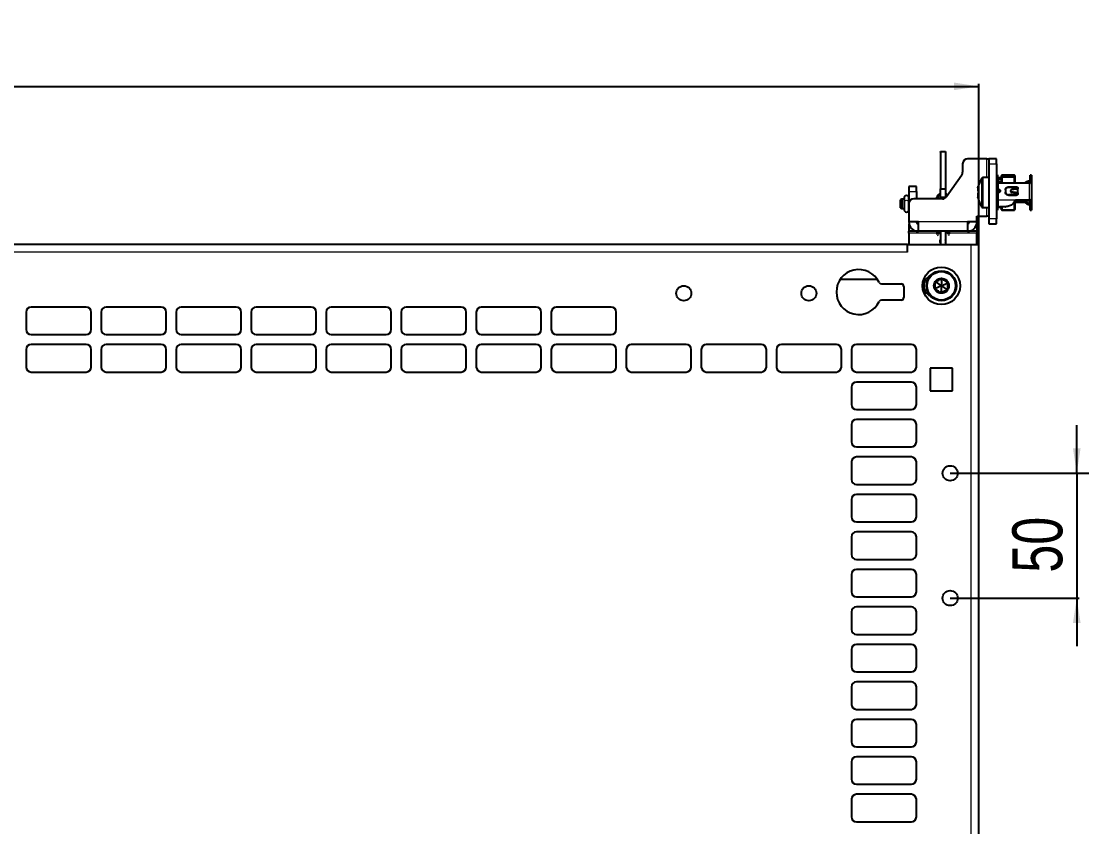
# Model space of a CAD drawing. Header units: millimetres. Extents: x -1035 to 1231, y 351 to 1984.
# Drawn here: x -427 to -2.9, y 1585.2 to 1907.6 of the extents above; entities that cross this region are included whole.
import ezdxf

# ---------------------------------------------------------------- set-up
doc = ezdxf.new("R2010")
doc.units = ezdxf.units.MM
doc.layers.add('FORMAT', color=7, linetype='Continuous')
doc.styles.add('SLDTEXTSTYLE0', font='TXT', dxfattribs={"width": 0.75})
doc.dimstyles.new('SLDDIMSTYLE0', dxfattribs={"dimtxt": 20, "dimasz": 10, "dimexe": 0, "dimexo": 0.0625, "dimgap": 5, "dimtad": 2, "dimdec": 1, "dimrnd": 1e-09, "dimzin": 12, "dimdsep": 46, "dimtxsty": 'SLDTEXTSTYLE0', "dimsah": 1, "dimcen": 0.09, "dimadec": 0, "dimazin": 3, "dimtfac": 1, "dimtofl": 0, "dimtmove": 0, "dimatfit": 3, "dimfxl": 0, "dimfrac": 2, "dimtolj": 1, "dimtzin": 12, "dimarcsym": 0})
doc.dimstyles.new('SLDDIMSTYLE1', dxfattribs={"dimtxt": 20, "dimasz": 10, "dimexe": 0, "dimexo": 0.0625, "dimgap": 5, "dimtad": 2, "dimdec": 1, "dimrnd": 1e-09, "dimzin": 12, "dimdsep": 46, "dimtxsty": 'SLDTEXTSTYLE0', "dimsah": 1, "dimcen": 0.09, "dimadec": 0, "dimazin": 3, "dimtfac": 1, "dimtmove": 0, "dimatfit": 0, "dimfxl": 0, "dimfrac": 2, "dimtolj": 1, "dimtzin": 12, "dimarcsym": 0})

# ---------------------------------------------------------------- blocks, each defined once
blk = doc.blocks.new('_D_1')
at = {"layer": 'FORMAT'}
for p, q in [((-930.03, 1818.25), (-930.03, 1882.54)), ((-930.03, 1881.54), (-44.03, 1881.54)), ((-44.03, 1818.25), (-44.03, 1882.54))]:
    blk.add_line(p, q, dxfattribs=at)
for points in [[(-930.03, 1881.54), (-920.03, 1880.01), (-920.03, 1883.08)], [(-44.03, 1881.54), (-54.03, 1883.08), (-54.03, 1880.01)]]:
    blk.add_solid(points, dxfattribs=at)
at = {"layer": 'FORMAT', "insert": (-509.19, 1907.33), "char_height": 20, "attachment_point": 1, "style": 'SLDTEXTSTYLE0'}
blk.add_mtext('886', dxfattribs=at)
blk = doc.blocks.new('_D_2')
at = {"layer": 'FORMAT'}
for p, q in [((-55.52, 1726.74), (28.12, 1726.74)), ((27.12, 1726.74), (27.12, 626.74)), ((-55.52, 626.74), (28.12, 626.74))]:
    blk.add_line(p, q, dxfattribs=at)
for points in [[(27.12, 1726.74), (25.59, 1716.74), (28.66, 1716.74)], [(27.12, 626.74), (28.66, 636.74), (25.59, 636.74)]]:
    blk.add_solid(points, dxfattribs=at)
at = {"layer": 'FORMAT', "insert": (1.34, 1147.19), "char_height": 20, "attachment_point": 1, "rotation": 90, "style": 'SLDTEXTSTYLE0'}
blk.add_mtext('1100', dxfattribs=at)
blk = doc.blocks.new('_D_3')
at = {"layer": 'FORMAT'}
for p, q in [((-4.88, 1726.74), (-4.88, 1745.97)), ((-55.52, 1726.74), (-3.88, 1726.74)), ((-4.88, 1726.74), (-4.88, 1676.74)), ((-55.52, 1676.74), (-3.88, 1676.74)), ((-4.88, 1676.74), (-4.88, 1657.51))]:
    blk.add_line(p, q, dxfattribs=at)
for points in [[(-4.88, 1726.74), (-3.34, 1736.74), (-6.41, 1736.74)], [(-4.88, 1676.74), (-6.41, 1666.74), (-3.34, 1666.74)]]:
    blk.add_solid(points, dxfattribs=at)
at = {"layer": 'FORMAT', "insert": (-30.66, 1686.97), "char_height": 20, "attachment_point": 1, "rotation": 90, "style": 'SLDTEXTSTYLE0'}
blk.add_mtext('50', dxfattribs=at)

msp = doc.modelspace()

# ---------------------------------------------------------------- linework, layer by layer
at = {"color": 7, "linetype": 'Continuous', "lineweight": 25}
for p, q in [((-59.43, 1855.54), (-57.43, 1855.54)), ((-59.43, 1855.17), (-59.43, 1855.54)), ((-59.43, 1855.17), (-59.43, 1840.54)), ((-57.43, 1855.54), (-57.43, 1855.17)), ((-57.43, 1855.17), (-57.43, 1840.54)), ((-50.53, 1850.54), (-50.53, 1847.17)), ((-40.83, 1852.54), (-48.53, 1852.54)), ((-40.83, 1852.54), (-40.03, 1852.54)), ((-40.03, 1852.54), (-40.03, 1850.54)), ((-37.03, 1852.54), (-40.03, 1852.54)), ((-40.03, 1850.54), (-40.03, 1828.54)), ((-37.03, 1850.54), (-37.03, 1852.54)), ((-37.03, 1850.54), (-37.03, 1828.54)), ((-50.89, 1846.03), (-56.93, 1837.4)), ((-36.53, 1846.14), (-37.03, 1846.14)), ((-36.53, 1846.14), (-36.53, 1840.91)), ((-34.83, 1846.04), (-35.03, 1845.93)), ((-35.03, 1845.31), (-35.03, 1845.93)), ((-34.83, 1845.38), (-35.03, 1845.31)), ((-35.03, 1842.9), (-35.03, 1845.31)), ((-29.74, 1846.04), (-34.83, 1846.04)), ((-34.83, 1846.04), (-34.83, 1845.38)), ((-34.83, 1845.38), (-34.83, 1842.9)), ((-34.83, 1845.38), (-29.74, 1845.38)), ((-29.63, 1845.84), (-29.74, 1846.04)), ((-29.74, 1845.38), (-29.74, 1846.04)), ((-29.74, 1842.9), (-29.74, 1845.38)), ((-29.63, 1845.26), (-29.74, 1845.38)), ((-29.63, 1845.84), (-29.63, 1845.26)), ((-29.63, 1845.26), (-29.63, 1842.9)), ((-23.03, 1846.04), (-23.53, 1846.04)), ((-23.53, 1846.04), (-23.53, 1846.04)), ((-23.53, 1846.04), (-23.03, 1846.04)), ((-23.53, 1843.11), (-23.53, 1846.04)), ((-23.03, 1846.04), (-23.03, 1846.04)), ((-23.03, 1846.04), (-23.03, 1843.11)), ((-69.03, 1841.54), (-72.03, 1841.54)), ((-72.03, 1841.54), (-72.03, 1839.54)), ((-69.03, 1839.54), (-69.03, 1841.54)), ((-40.03, 1845.04), (-42.35, 1845.04)), ((-37.03, 1840.91), (-36.53, 1840.91)), ((-36.53, 1840.37), (-36.53, 1840.91)), ((-36.48, 1842.96), (-36.29, 1842.9)), ((-36.33, 1844.17), (-36.33, 1844.49)), ((-36.33, 1843.87), (-36.33, 1844.17)), ((-36.33, 1843.87), (-36.33, 1843.48)), ((-36.33, 1842.9), (-25.73, 1842.9)), ((-35.03, 1843.19), (-36.23, 1843.19)), ((-36.23, 1842.9), (-36.23, 1843.19)), ((-35.03, 1844.99), (-35.58, 1844.99)), ((-35.03, 1844.77), (-35.58, 1844.77)), ((-35.58, 1844.46), (-35.03, 1844.46)), ((-32.23, 1841.3), (-28.93, 1841.3)), ((-28.93, 1841.07), (-32.23, 1841.07)), ((-29.74, 1840.41), (-29.74, 1841.07)), ((-29.63, 1843), (-29.55, 1842.9)), ((-29.63, 1841.07), (-29.63, 1840.42)), ((-28.43, 1840.84), (-28.43, 1840.48)), ((-25.73, 1842.9), (-23.73, 1842.9)), ((-24.23, 1843.78), (-23.73, 1843.78)), ((-23.53, 1843.11), (-23.03, 1843.11)), ((-23.53, 1842.88), (-23.53, 1843.11)), ((-23.03, 1843.11), (-23.03, 1842.35)), ((-23.03, 1842.35), (-23.03, 1836.53)), ((-73.93, 1836.92), (-73.93, 1835.54)), ((-72.03, 1839.54), (-72.03, 1834.54)), ((-72.03, 1835.54), (-72.03, 1836.92)), ((-69.03, 1839.54), (-69.03, 1836.54)), ((-60.99, 1836.64), (-60.99, 1836.54)), ((-60.39, 1836.54), (-60.39, 1836.65)), ((-59.43, 1840.54), (-57.43, 1840.54)), ((-59.43, 1837.04), (-59.43, 1840.54)), ((-57.43, 1837.04), (-59.43, 1837.04)), ((-59.43, 1837.04), (-59.43, 1836.54)), ((-57.43, 1840.54), (-57.43, 1837.04)), ((-57.43, 1837.04), (-57.43, 1836.9)), ((-44.42, 1837.19), (-44.45, 1837.19)), ((-37.03, 1839.07), (-36.53, 1839.07)), ((-36.53, 1839.07), (-36.53, 1834.74)), ((-36.08, 1840.32), (-36.33, 1840.32)), ((-36.08, 1840.19), (-36.33, 1840.19)), ((-36.08, 1839.06), (-36.33, 1839.06)), ((-36.23, 1839.06), (-36.23, 1840.19)), ((-35.53, 1839.78), (-35.53, 1839.61)), ((-33.43, 1840.17), (-33.43, 1839.22)), ((-28.93, 1838.12), (-32.23, 1838.12)), ((-32.23, 1838.01), (-28.93, 1838.01)), ((-31.35, 1839.63), (-31.35, 1839.67)), ((-31.03, 1839.18), (-30.78, 1839.12)), ((-30.7, 1839.11), (-30.78, 1839.13)), ((-29.74, 1838.12), (-29.74, 1839.04)), ((-29.63, 1839.03), (-29.63, 1838.12)), ((-28.43, 1838.89), (-28.43, 1840.48)), ((-28.43, 1838.89), (-28.43, 1838.51)), ((-74.88, 1836.44), (-75.38, 1836.16)), ((-75.38, 1832.93), (-75.38, 1836.16)), ((-75.38, 1832.93), (-74.88, 1832.64)), ((-73.93, 1836.44), (-74.88, 1836.44)), ((-74.88, 1836.44), (-74.88, 1832.64)), ((-74.88, 1832.64), (-73.93, 1832.64)), ((-73.93, 1835.54), (-73.93, 1832.22)), ((-72.03, 1836.44), (-72.03, 1836.44)), ((-72.03, 1832.22), (-72.03, 1835.54)), ((-72.03, 1834.54), (-72.03, 1827.34)), ((-72.03, 1832.64), (-72.03, 1832.64)), ((-58.57, 1836.54), (-70.03, 1836.54)), ((-42.35, 1833.04), (-40.03, 1833.04)), ((-36.53, 1834.74), (-37.03, 1834.74)), ((-36.53, 1833.43), (-37.03, 1833.43)), ((-36.53, 1835.55), (-36.33, 1835.58)), ((-36.53, 1834.74), (-36.53, 1833.43)), ((-36.53, 1833.43), (-36.53, 1831.94)), ((-36.5, 1836.04), (-36.33, 1836.04)), ((-36.33, 1833.92), (-36.33, 1836.11)), ((-36.33, 1833.6), (-36.33, 1833.92)), ((-33.42, 1833.32), (-35.58, 1833.32)), ((-35.03, 1833.1), (-35.58, 1833.1)), ((-35.03, 1832.26), (-35.03, 1833.32)), ((-34.83, 1833.32), (-34.83, 1832.16)), ((-30.48, 1834.51), (-29.33, 1836.11)), ((-29.95, 1835.25), (-29.74, 1835.25)), ((-29.74, 1835.25), (-29.74, 1835.53)), ((-29.74, 1835.25), (-29.63, 1835.39)), ((-29.74, 1832.16), (-29.74, 1835.25)), ((-29.63, 1835.69), (-29.63, 1835.39)), ((-25.73, 1835.58), (-29.63, 1835.58)), ((-29.63, 1835.39), (-29.63, 1832.33)), ((-29.63, 1835.09), (-29.55, 1835.19)), ((-29.63, 1835.19), (-25.73, 1835.19)), ((-29.37, 1836.04), (-24.53, 1836.04)), ((-29.33, 1836.11), (-23.73, 1836.11)), ((-25.73, 1835.58), (-25.73, 1835.19)), ((-24.53, 1836.04), (-24.46, 1836.11)), ((-24.53, 1836.04), (-24.53, 1836.11)), ((-24.23, 1834.79), (-24.23, 1834.31)), ((-23.73, 1834.79), (-24.23, 1834.79)), ((-24.23, 1834.31), (-23.73, 1834.31)), ((-23.73, 1834.79), (-23.73, 1835.04)), ((-23.73, 1834.31), (-23.73, 1834.79)), ((-23.53, 1833.5), (-23.53, 1836.12)), ((-23.53, 1833.5), (-23.03, 1833.5)), ((-23.53, 1832.05), (-23.53, 1833.5)), ((-23.05, 1836.43), (-23.03, 1836.43)), ((-23.03, 1836.53), (-23.03, 1836.43)), ((-23.03, 1836.43), (-23.03, 1833.5)), ((-23.03, 1833.5), (-23.03, 1832.05)), ((-44.83, 1829.54), (-40.83, 1829.54)), ((-44.83, 1827.34), (-44.83, 1829.54)), ((-40.03, 1829.54), (-40.83, 1829.54)), ((-40.03, 1828.54), (-40.03, 1826.54)), ((-37.03, 1831.94), (-36.53, 1831.94)), ((-37.03, 1826.54), (-37.03, 1828.54)), ((-35.03, 1832.26), (-34.83, 1832.16)), ((-35.03, 1832.16), (-35.03, 1832.26)), ((-35.03, 1832.16), (-34.83, 1832.04)), ((-34.83, 1832.16), (-29.74, 1832.16)), ((-34.83, 1832.16), (-34.83, 1832.04)), ((-34.83, 1832.04), (-29.74, 1832.04)), ((-29.74, 1832.16), (-29.63, 1832.33)), ((-29.74, 1832.04), (-29.63, 1832.24)), ((-29.74, 1832.04), (-29.74, 1832.16)), ((-29.63, 1832.33), (-29.63, 1832.24)), ((-23.53, 1832.04), (-23.53, 1832.05)), ((-23.53, 1832.05), (-23.03, 1832.05)), ((-23.53, 1832.04), (-23.03, 1832.04)), ((-23.03, 1832.05), (-23.03, 1832.04)), ((-68.23, 1827.34), (-72.03, 1827.34)), ((-72.03, 1826.54), (-72.03, 1823.54)), ((-72.03, 1826.54), (-71.94, 1826.54)), ((-68.23, 1823.54), (-68.23, 1827.34)), ((-44.83, 1827.34), (-48.63, 1827.34)), ((-48.63, 1827.34), (-48.63, 1823.54)), ((-44.91, 1826.54), (-44.83, 1826.54)), ((-44.83, 1826.54), (-44.83, 1823.54)), ((-40.03, 1826.54), (-37.03, 1826.54)), ((-68.23, 1823.54), (-72.03, 1823.54)), ((-72.03, 1822.74), (-72.03, 1823.54)), ((-72.03, 1822.74), (-72.03, 1818.24)), ((-59.93, 1823.54), (-68.23, 1823.54)), ((-60.82, 1823.54), (-60.8, 1822.28)), ((-60.2, 1822.29), (-60.22, 1823.54)), ((-56.93, 1823.54), (-59.93, 1823.54)), ((-59.93, 1823.54), (-59.93, 1822.74)), ((-59.43, 1822.74), (-59.93, 1822.74)), ((-59.43, 1823.54), (-59.43, 1818.24)), ((-57.43, 1823.54), (-57.43, 1818.24)), ((-56.93, 1822.74), (-57.43, 1822.74)), ((-48.63, 1823.54), (-56.93, 1823.54)), ((-56.93, 1822.74), (-56.93, 1823.54)), ((-56.42, 1823.54), (-56.4, 1822.58)), ((-55.8, 1822.59), (-55.82, 1823.54)), ((-44.83, 1823.54), (-48.63, 1823.54)), ((-44.83, 1823.54), (-44.83, 1822.74)), ((-44.83, 1818.24), (-44.83, 1822.74)), ((-72.53, 1818.25), (-901.53, 1818.25)), ((-72.53, 1818.25), (-72.53, 1818.24)), ((-72.53, 1818.24), (-47.13, 1818.24)), ((-72.53, 1815.15), (-72.53, 1818.24)), ((-47.13, 1818.24), (-44.03, 1818.24)), ((-44.03, 535.24), (-44.03, 1818.24)), ((-84.54, 1804.25), (-99.51, 1804.25)), ((-59.03, 1801.74), (-61.39, 1803.4)), ((-59.03, 1801.74), (-58.77, 1804.62)), ((-59.03, 1801.74), (-56.41, 1802.96)), ((-82.97, 1802.5), (-75.03, 1802.5)), ((-74.03, 1801.5), (-74.03, 1797)), ((-59.03, 1801.74), (-61.64, 1800.52)), ((-59.03, 1801.74), (-59.28, 1798.87)), ((-59.03, 1801.74), (-56.66, 1800.09)), ((-75.03, 1796), (-82.97, 1796)), ((-425.03, 1791.24), (-425.03, 1784.24)), ((-401.03, 1793.24), (-423.03, 1793.24)), ((-399.03, 1784.24), (-399.03, 1791.24)), ((-395.03, 1791.24), (-395.03, 1784.24)), ((-371.03, 1793.24), (-393.03, 1793.24)), ((-369.03, 1784.24), (-369.03, 1791.24)), ((-365.03, 1791.24), (-365.03, 1784.24)), ((-341.03, 1793.24), (-363.03, 1793.24)), ((-339.03, 1784.24), (-339.03, 1791.24)), ((-335.03, 1791.24), (-335.03, 1784.24)), ((-311.03, 1793.24), (-333.03, 1793.24)), ((-309.03, 1784.24), (-309.03, 1791.24)), ((-305.03, 1791.24), (-305.03, 1784.24)), ((-281.03, 1793.24), (-303.03, 1793.24)), ((-279.03, 1784.24), (-279.03, 1791.24)), ((-275.03, 1791.24), (-275.03, 1784.24)), ((-251.03, 1793.24), (-273.03, 1793.24)), ((-249.03, 1784.24), (-249.03, 1791.24)), ((-245.03, 1791.24), (-245.03, 1784.24)), ((-221.03, 1793.24), (-243.03, 1793.24)), ((-219.03, 1784.24), (-219.03, 1791.24)), ((-215.03, 1791.24), (-215.03, 1784.24)), ((-191.03, 1793.24), (-213.03, 1793.24)), ((-189.03, 1784.24), (-189.03, 1791.24)), ((-423.03, 1782.24), (-401.03, 1782.24)), ((-393.03, 1782.24), (-371.03, 1782.24)), ((-363.03, 1782.24), (-341.03, 1782.24)), ((-333.03, 1782.24), (-311.03, 1782.24)), ((-303.03, 1782.24), (-281.03, 1782.24)), ((-273.03, 1782.24), (-251.03, 1782.24)), ((-243.03, 1782.24), (-221.03, 1782.24)), ((-213.03, 1782.24), (-191.03, 1782.24)), ((-401.03, 1778.24), (-423.03, 1778.24)), ((-371.03, 1778.24), (-393.03, 1778.24)), ((-341.03, 1778.24), (-363.03, 1778.24)), ((-311.03, 1778.24), (-333.03, 1778.24)), ((-281.03, 1778.24), (-303.03, 1778.24)), ((-251.03, 1778.24), (-273.03, 1778.24)), ((-221.03, 1778.24), (-243.03, 1778.24)), ((-191.03, 1778.24), (-213.03, 1778.24)), ((-161.03, 1778.24), (-183.03, 1778.24)), ((-131.03, 1778.24), (-153.03, 1778.24)), ((-101.03, 1778.24), (-123.03, 1778.24)), ((-71.03, 1778.24), (-93.03, 1778.24)), ((-425.03, 1776.24), (-425.03, 1769.24)), ((-399.03, 1769.24), (-399.03, 1776.24)), ((-395.03, 1776.24), (-395.03, 1769.24)), ((-369.03, 1769.24), (-369.03, 1776.24)), ((-365.03, 1776.24), (-365.03, 1769.24)), ((-339.03, 1769.24), (-339.03, 1776.24)), ((-335.03, 1776.24), (-335.03, 1769.24)), ((-309.03, 1769.24), (-309.03, 1776.24)), ((-305.03, 1776.24), (-305.03, 1769.24)), ((-279.03, 1769.24), (-279.03, 1776.24)), ((-275.03, 1776.24), (-275.03, 1769.24)), ((-249.03, 1769.24), (-249.03, 1776.24)), ((-245.03, 1776.24), (-245.03, 1769.24)), ((-219.03, 1769.24), (-219.03, 1776.24)), ((-215.03, 1776.24), (-215.03, 1769.24)), ((-189.03, 1769.24), (-189.03, 1776.24)), ((-185.03, 1776.24), (-185.03, 1769.24)), ((-159.03, 1769.24), (-159.03, 1776.24)), ((-155.03, 1776.24), (-155.03, 1769.24)), ((-129.03, 1769.24), (-129.03, 1776.24)), ((-125.03, 1776.24), (-125.03, 1769.24)), ((-99.03, 1769.24), (-99.03, 1776.24)), ((-95.03, 1776.24), (-95.03, 1769.24)), ((-69.03, 1769.24), (-69.03, 1776.24)), ((-54.53, 1768.74), (-63.53, 1768.74)), ((-63.53, 1768.74), (-63.53, 1759.74)), ((-54.53, 1759.74), (-54.53, 1768.74)), ((-423.03, 1767.24), (-401.03, 1767.24)), ((-393.03, 1767.24), (-371.03, 1767.24)), ((-363.03, 1767.24), (-341.03, 1767.24)), ((-333.03, 1767.24), (-311.03, 1767.24)), ((-303.03, 1767.24), (-281.03, 1767.24)), ((-273.03, 1767.24), (-251.03, 1767.24)), ((-243.03, 1767.24), (-221.03, 1767.24)), ((-213.03, 1767.24), (-191.03, 1767.24)), ((-183.03, 1767.24), (-161.03, 1767.24)), ((-153.03, 1767.24), (-131.03, 1767.24)), ((-123.03, 1767.24), (-101.03, 1767.24)), ((-93.03, 1767.24), (-71.03, 1767.24)), ((-95.03, 1761.24), (-95.03, 1754.24)), ((-71.03, 1763.24), (-93.03, 1763.24)), ((-69.03, 1754.24), (-69.03, 1761.24)), ((-63.53, 1759.74), (-54.53, 1759.74)), ((-93.03, 1752.24), (-71.03, 1752.24)), ((-71.03, 1748.24), (-93.03, 1748.24)), ((-95.03, 1746.24), (-95.03, 1739.24)), ((-69.03, 1739.24), (-69.03, 1746.24)), ((-93.03, 1737.24), (-71.03, 1737.24)), ((-95.03, 1731.24), (-95.03, 1724.24)), ((-71.03, 1733.24), (-93.03, 1733.24)), ((-69.03, 1724.24), (-69.03, 1731.24)), ((-93.03, 1722.24), (-71.03, 1722.24)), ((-71.03, 1718.24), (-93.03, 1718.24)), ((-95.03, 1716.24), (-95.03, 1709.24)), ((-69.03, 1709.24), (-69.03, 1716.24)), ((-93.03, 1707.24), (-71.03, 1707.24)), ((-95.03, 1701.24), (-95.03, 1694.24)), ((-71.03, 1703.24), (-93.03, 1703.24)), ((-69.03, 1694.24), (-69.03, 1701.24)), ((-93.03, 1692.24), (-71.03, 1692.24)), ((-71.03, 1688.24), (-93.03, 1688.24)), ((-95.03, 1686.24), (-95.03, 1679.24)), ((-69.03, 1679.24), (-69.03, 1686.24)), ((-93.03, 1677.24), (-71.03, 1677.24)), ((-95.03, 1671.24), (-95.03, 1664.24)), ((-71.03, 1673.24), (-93.03, 1673.24)), ((-69.03, 1664.24), (-69.03, 1671.24)), ((-93.03, 1662.24), (-71.03, 1662.24)), ((-95.03, 1656.24), (-95.03, 1649.24)), ((-71.03, 1658.24), (-93.03, 1658.24)), ((-69.03, 1649.24), (-69.03, 1656.24)), ((-93.03, 1647.24), (-71.03, 1647.24)), ((-71.03, 1643.24), (-93.03, 1643.24)), ((-95.03, 1641.24), (-95.03, 1634.24)), ((-69.03, 1634.24), (-69.03, 1641.24)), ((-93.03, 1632.24), (-71.03, 1632.24)), ((-95.03, 1626.24), (-95.03, 1619.24)), ((-71.03, 1628.24), (-93.03, 1628.24)), ((-69.03, 1619.24), (-69.03, 1626.24)), ((-93.03, 1617.24), (-71.03, 1617.24)), ((-71.03, 1613.24), (-93.03, 1613.24)), ((-95.03, 1611.24), (-95.03, 1604.24)), ((-69.03, 1604.24), (-69.03, 1611.24)), ((-93.03, 1602.24), (-71.03, 1602.24)), ((-95.03, 1596.24), (-95.03, 1589.24)), ((-71.03, 1598.24), (-93.03, 1598.24)), ((-69.03, 1589.24), (-69.03, 1596.24)), ((-93.03, 1587.24), (-71.03, 1587.24))]:
    msp.add_line(p, q, dxfattribs=at)
at = {"color": 8, "linetype": 'Continuous', "lineweight": 18}
for p, q in [((-57.43, 1855.17), (-59.43, 1855.17)), ((-40.83, 1845.04), (-40.83, 1852.54)), ((-40.03, 1850.54), (-37.03, 1850.54)), ((-42.79, 1833.27), (-42.79, 1844.82)), ((-42.35, 1833.04), (-42.35, 1845.04)), ((-36.33, 1842.9), (-36.33, 1840.32)), ((-35.58, 1844.99), (-35.58, 1844.77)), ((-35.58, 1844.77), (-35.58, 1844.46)), ((-32.23, 1841.3), (-32.23, 1841.07)), ((-28.93, 1841.07), (-28.93, 1841.3)), ((-23.73, 1836.11), (-23.73, 1842.9)), ((-72.03, 1839.54), (-69.03, 1839.54)), ((-36.33, 1839.06), (-36.33, 1836.11)), ((-36.08, 1840.19), (-36.08, 1840.32)), ((-32.23, 1838.12), (-32.23, 1838.01)), ((-28.93, 1838.01), (-28.93, 1838.12)), ((-40.83, 1829.54), (-40.83, 1833.04)), ((-36.33, 1836.11), (-29.33, 1836.11)), ((-23.73, 1835.58), (-25.73, 1835.58)), ((-23.73, 1835.58), (-23.73, 1836.11)), ((-37.03, 1828.54), (-40.03, 1828.54)), ((-48.63, 1827.34), (-68.23, 1827.34)), ((-60.8, 1822.74), (-72.03, 1822.74)), ((-59.93, 1822.74), (-60.2, 1822.74)), ((-56.41, 1822.74), (-56.93, 1822.74)), ((-44.83, 1822.74), (-55.81, 1822.74)), ((-47.13, 535.24), (-47.13, 1818.24)), ((-72.53, 1815.15), (-901.53, 1815.15))]:
    msp.add_line(p, q, dxfattribs=at)
at = {"color": 8, "linetype": 'Continuous', "lineweight": 18, "flags": 128}
for points in [[(-35.5, 1843.19), (-35.49, 1843.3), (-35.48, 1843.39), (-35.48, 1843.39), (-35.48, 1843.39)], [(-60.39, 1836.65), (-60.41, 1836.58), (-60.45, 1836.54)], [(-73.93, 1835.54), (-73.86, 1835.69), (-73.65, 1835.82), (-73.34, 1835.91), (-72.98, 1835.94)], [(-72.98, 1835.94), (-72.62, 1835.91), (-72.31, 1835.82), (-72.1, 1835.69), (-72.03, 1835.54)], [(-56.4, 1822.24), (-56.4, 1822.24), (-56.37, 1822.17), (-56.3, 1822.12), (-56.2, 1822.08), (-56.09, 1822.07), (-55.97, 1822.09), (-55.88, 1822.13), (-55.82, 1822.19), (-55.8, 1822.26)]]:
    msp.add_lwpolyline(points, dxfattribs=at)
at = {"color": 7, "linetype": 'Continuous', "lineweight": 25, "flags": 128}
for points in [[(-36.53, 1835.98), (-36.52, 1836.01), (-36.51, 1836.03), (-36.49, 1836.05), (-36.47, 1836.07), (-36.44, 1836.09), (-36.4, 1836.1), (-36.36, 1836.1), (-36.33, 1836.11)], [(-23.73, 1836.11), (-23.59, 1836.11), (-23.46, 1836.14), (-23.34, 1836.18), (-23.23, 1836.23), (-23.14, 1836.29), (-23.08, 1836.37), (-23.04, 1836.45), (-23.03, 1836.53)], [(-23.73, 1835.19), (-23.59, 1835.2), (-23.53, 1835.21)], [(-60.44, 1823.54), (-60.51, 1823.54), (-60.61, 1823.54)], [(-59.43, 1820.24), (-59.58, 1819.97), (-59.68, 1819.49)], [(-59.68, 1819.49), (-59.58, 1819.02), (-59.43, 1818.74)]]:
    msp.add_lwpolyline(points, dxfattribs=at)
at = {"color": 7, "linetype": 'Continuous', "lineweight": 25}
for centre, radius in [((-59.03, 1801.74), 7.5), ((-59.03, 1801.74), 6), ((-59.03, 1801.74), 5.7), ((-59.03, 1801.74), 3), ((-162.03, 1798.75), 3), ((-112.03, 1798.75), 3), ((-55.53, 1726.74), 3), ((-55.53, 1676.74), 3)]:
    msp.add_circle(centre, radius, dxfattribs=at)
for centre, radius, start, end in [((-48.53, 1850.54), 2, 90, 180), ((-52.53, 1847.17), 2, 325.008, 0), ((-34.63, 1839.04), 10, 144.7485, 169.0158), ((-42.35, 1844.5), 0.54, 90, 144.7485), ((-36.34, 1843.08), 0.183, 187.2366, 275.7518), ((-35.68, 1844.33), 0.665, 81.0438, 166.5514), ((-35.64, 1844.08), 0.687, 84.2482, 172.7634), ((-35.64, 1843.78), 0.687, 84.2482, 172.7634), ((-23.66, 1842.27), 0.641, 7.2366, 95.7518), ((-72.98, 1836.92), 0.95, 0, 180), ((-58.57, 1838.54), 2, 270, 325.008), ((-34.63, 1839.04), 10, 190.9122, 215.2515), ((-36.49, 1840.99), 0.821, 229.1472, 281.4476), ((-36.37, 1840.55), 0.235, 229.1472, 281.4476), ((-36.38, 1852.57), 13.51, 269.3637, 270.2121), ((-70.03, 1834.54), 2, 90, 180), ((-42.35, 1833.58), 0.54, 215.2515, 270), ((-35.64, 1834), 0.687, 187.2366, 275.7518), ((-35.68, 1833.75), 0.665, 193.4486, 278.9562), ((-33.42, 1834.25), 0.932, 269.97, 282.0278), ((-23.71, 1835.77), 0.183, 264.2482, 352.7634), ((-72.98, 1832.22), 0.95, 180, 0), ((-68.23, 1827.34), 3.8, 180, 270), ((-68.23, 1827.34), 0.8, 180, 270), ((-48.63, 1827.34), 3.8, 270, 0), ((-48.63, 1827.34), 0.8, 270, 0), ((-58.43, 1819.49), 1.25, 323.1301, 36.8699), ((-92.03, 1799.25), 9, 25.1507, 334.8493), ((-82.97, 1803.5), 1, 205.1507, 270), ((-61.53, 1801.74), 4.5, 114.975, 245.025), ((-75.03, 1801.5), 1, 0, 90), ((-82.97, 1795), 1, 90, 154.8493), ((-75.03, 1797), 1, 270, 0), ((-423.03, 1791.24), 2, 90, 180), ((-401.03, 1791.24), 2, 0, 90), ((-393.03, 1791.24), 2, 90, 180), ((-371.03, 1791.24), 2, 0, 90), ((-363.03, 1791.24), 2, 90, 180), ((-341.03, 1791.24), 2, 0, 90), ((-333.03, 1791.24), 2, 90, 180), ((-311.03, 1791.24), 2, 0, 90), ((-303.03, 1791.24), 2, 90, 180), ((-281.03, 1791.24), 2, 0, 90), ((-273.03, 1791.24), 2, 90, 180), ((-251.03, 1791.24), 2, 0, 90), ((-243.03, 1791.24), 2, 90, 180), ((-221.03, 1791.24), 2, 0, 90), ((-213.03, 1791.24), 2, 90, 180), ((-191.03, 1791.24), 2, 0, 90), ((-423.03, 1784.24), 2, 180, 270), ((-401.03, 1784.24), 2, 270, 0), ((-393.03, 1784.24), 2, 180, 270), ((-371.03, 1784.24), 2, 270, 0), ((-363.03, 1784.24), 2, 180, 270), ((-341.03, 1784.24), 2, 270, 0), ((-333.03, 1784.24), 2, 180, 270), ((-311.03, 1784.24), 2, 270, 0), ((-303.03, 1784.24), 2, 180, 270), ((-281.03, 1784.24), 2, 270, 0), ((-273.03, 1784.24), 2, 180, 270), ((-251.03, 1784.24), 2, 270, 0), ((-243.03, 1784.24), 2, 180, 270), ((-221.03, 1784.24), 2, 270, 0), ((-213.03, 1784.24), 2, 180, 270), ((-191.03, 1784.24), 2, 270, 0), ((-423.03, 1776.24), 2, 90, 180), ((-401.03, 1776.24), 2, 0, 90), ((-393.03, 1776.24), 2, 90, 180), ((-371.03, 1776.24), 2, 0, 90), ((-363.03, 1776.24), 2, 90, 180), ((-341.03, 1776.24), 2, 0, 90), ((-333.03, 1776.24), 2, 90, 180), ((-311.03, 1776.24), 2, 0, 90), ((-303.03, 1776.24), 2, 90, 180), ((-281.03, 1776.24), 2, 0, 90), ((-273.03, 1776.24), 2, 90, 180), ((-251.03, 1776.24), 2, 0, 90), ((-243.03, 1776.24), 2, 90, 180), ((-221.03, 1776.24), 2, 0, 90), ((-213.03, 1776.24), 2, 90, 180), ((-191.03, 1776.24), 2, 0, 90), ((-183.03, 1776.24), 2, 90, 180), ((-161.03, 1776.24), 2, 0, 90), ((-153.03, 1776.24), 2, 90, 180), ((-131.03, 1776.24), 2, 0, 90), ((-123.03, 1776.24), 2, 90, 180), ((-101.03, 1776.24), 2, 0, 90), ((-93.03, 1776.24), 2, 90, 180), ((-71.03, 1776.24), 2, 0, 90), ((-423.03, 1769.24), 2, 180, 270), ((-401.03, 1769.24), 2, 270, 0), ((-393.03, 1769.24), 2, 180, 270), ((-371.03, 1769.24), 2, 270, 0), ((-363.03, 1769.24), 2, 180, 270), ((-341.03, 1769.24), 2, 270, 0), ((-333.03, 1769.24), 2, 180, 270), ((-311.03, 1769.24), 2, 270, 0), ((-303.03, 1769.24), 2, 180, 270), ((-281.03, 1769.24), 2, 270, 0), ((-273.03, 1769.24), 2, 180, 270), ((-251.03, 1769.24), 2, 270, 0), ((-243.03, 1769.24), 2, 180, 270), ((-221.03, 1769.24), 2, 270, 0), ((-213.03, 1769.24), 2, 180, 270), ((-191.03, 1769.24), 2, 270, 0), ((-183.03, 1769.24), 2, 180, 270), ((-161.03, 1769.24), 2, 270, 0), ((-153.03, 1769.24), 2, 180, 270), ((-131.03, 1769.24), 2, 270, 0), ((-123.03, 1769.24), 2, 180, 270), ((-101.03, 1769.24), 2, 270, 0), ((-93.03, 1769.24), 2, 180, 270), ((-71.03, 1769.24), 2, 270, 0), ((-93.03, 1761.24), 2, 90, 180), ((-71.03, 1761.24), 2, 0, 90), ((-93.03, 1754.24), 2, 180, 270), ((-71.03, 1754.24), 2, 270, 0), ((-93.03, 1746.24), 2, 90, 180), ((-71.03, 1746.24), 2, 0, 90), ((-93.03, 1739.24), 2, 180, 270), ((-71.03, 1739.24), 2, 270, 0), ((-93.03, 1731.24), 2, 90, 180), ((-71.03, 1731.24), 2, 0, 90), ((-93.03, 1724.24), 2, 180, 270), ((-71.03, 1724.24), 2, 270, 0), ((-93.03, 1716.24), 2, 90, 180), ((-71.03, 1716.24), 2, 0, 90), ((-93.03, 1709.24), 2, 180, 270), ((-71.03, 1709.24), 2, 270, 0), ((-93.03, 1701.24), 2, 90, 180), ((-71.03, 1701.24), 2, 0, 90), ((-93.03, 1694.24), 2, 180, 270), ((-71.03, 1694.24), 2, 270, 0), ((-93.03, 1686.24), 2, 90, 180), ((-71.03, 1686.24), 2, 0, 90), ((-93.03, 1679.24), 2, 180, 270), ((-71.03, 1679.24), 2, 270, 0), ((-93.03, 1671.24), 2, 90, 180), ((-71.03, 1671.24), 2, 0, 90), ((-93.03, 1664.24), 2, 180, 270), ((-71.03, 1664.24), 2, 270, 0), ((-93.03, 1656.24), 2, 90, 180), ((-71.03, 1656.24), 2, 0, 90), ((-93.03, 1649.24), 2, 180, 270), ((-71.03, 1649.24), 2, 270, 0), ((-93.03, 1641.24), 2, 90, 180), ((-71.03, 1641.24), 2, 0, 90), ((-93.03, 1634.24), 2, 180, 270), ((-71.03, 1634.24), 2, 270, 0), ((-93.03, 1626.24), 2, 90, 180), ((-71.03, 1626.24), 2, 0, 90), ((-93.03, 1619.24), 2, 180, 270), ((-71.03, 1619.24), 2, 270, 0), ((-93.03, 1611.24), 2, 90, 180), ((-71.03, 1611.24), 2, 0, 90), ((-93.03, 1604.24), 2, 180, 270), ((-71.03, 1604.24), 2, 270, 0), ((-93.03, 1596.24), 2, 90, 180), ((-71.03, 1596.24), 2, 0, 90), ((-93.03, 1589.24), 2, 180, 270), ((-71.03, 1589.24), 2, 270, 0)]:
    msp.add_arc(centre, radius, start, end, dxfattribs=at)
at = {"color": 8, "linetype": 'Continuous', "lineweight": 18}
for centre, radius, start, end in [((-60.86, 1836.65), 0.131, 182.8019, 231.2595), ((-60.5, 1822.33), 0.404, 231.9427, 309.5849)]:
    msp.add_arc(centre, radius, start, end, dxfattribs=at)
at = {"color": 7, "linetype": 'Continuous', "lineweight": 25}
for points, knots in [([(-44.45, 1840.91), (-44.45, 1840.91), (-44.46, 1840.89), (-44.43, 1841.03), (-44.35, 1841.29), (-44.27, 1841.51), (-44.24, 1841.57), (-44.23, 1841.59), (-44.23, 1841.59), (-44.23, 1841.57), (-44.23, 1841.55), (-44.25, 1841.46), (-44.33, 1841.12), (-44.41, 1840.67), (-44.46, 1840.17), (-44.44, 1839.79), (-44.36, 1839.62), (-44.29, 1839.48), (-44.26, 1839.43), (-44.25, 1839.39), (-44.23, 1839.35), (-44.23, 1839.31), (-44.23, 1839.29), (-44.23, 1839.29)], [0, 0, 0, 0, 0.01095, 0.084261, 0.251384, 0.301143, 0.326111, 0.336174, 0.341648, 0.347168, 0.3534, 0.364584, 0.407267, 0.575793, 0.655414, 0.736053, 0.89255, 0.931183, 0.955749, 0.971918, 0.988179, 0.994671, 1, 1, 1, 1]), ([(-36.53, 1843.86), (-36.52, 1843.84), (-36.52, 1843.8), (-36.51, 1843.74), (-36.47, 1843.69), (-36.4, 1843.68), (-36.35, 1843.68), (-36.33, 1843.67)], [0, 0, 0, 0, 0.195353, 0.37764, 0.539051, 0.782239, 1, 1, 1, 1]), ([(-36.53, 1843.66), (-36.52, 1843.64), (-36.52, 1843.61), (-36.51, 1843.55), (-36.47, 1843.5), (-36.39, 1843.49), (-36.23, 1843.47), (-35.92, 1843.44), (-35.65, 1843.41), (-35.48, 1843.39)], [0, 0, 0, 0, 0.052051, 0.100621, 0.143629, 0.208426, 0.277664, 0.558659, 1, 1, 1, 1]), ([(-35.48, 1843.39), (-35.46, 1843.39), (-35.41, 1843.38), (-35.36, 1843.36), (-35.33, 1843.33), (-35.33, 1843.31), (-35.33, 1843.31)], [0, 0, 0, 0, 0.266331, 0.548449, 0.829136, 1, 1, 1, 1]), ([(-35.33, 1843.31), (-35.33, 1843.28), (-35.33, 1843.24), (-35.33, 1843.2), (-35.33, 1843.19)], [0, 0, 0, 0, 0.786734, 1, 1, 1, 1]), ([(-33.43, 1840.17), (-33.41, 1840.3), (-33.39, 1840.56), (-33.19, 1840.89), (-32.89, 1841.14), (-32.55, 1841.28), (-32.32, 1841.29), (-32.23, 1841.3)], [0, 0, 0, 0, 0.212833, 0.42585, 0.635542, 0.846587, 1, 1, 1, 1]), ([(-32.23, 1841.07), (-32.36, 1841.06), (-32.63, 1841.03), (-32.99, 1840.85), (-33.26, 1840.57), (-33.4, 1840.24), (-33.42, 1840.02), (-33.43, 1839.93)], [0, 0, 0, 0, 0.212875, 0.425767, 0.637937, 0.847353, 1, 1, 1, 1]), ([(-28.93, 1841.3), (-28.87, 1841.29), (-28.76, 1841.28), (-28.61, 1841.21), (-28.49, 1841.09), (-28.43, 1840.97), (-28.43, 1840.88), (-28.43, 1840.84)], [0, 0, 0, 0, 0.2144453, 0.4288931, 0.6432387, 0.8571881, 1, 1, 1, 1]), ([(-28.43, 1840.61), (-28.43, 1840.66), (-28.44, 1840.77), (-28.53, 1840.9), (-28.65, 1841.01), (-28.79, 1841.06), (-28.89, 1841.06), (-28.93, 1841.07)], [0, 0, 0, 0, 0.214295, 0.42863, 0.64223, 0.856153, 1, 1, 1, 1]), ([(-25.73, 1842.9), (-25.45, 1843.12), (-24.95, 1843.49), (-24.45, 1843.69), (-24.23, 1843.78)], [0, 0, 0, 0, 0.5599109, 1, 1, 1, 1]), ([(-23.73, 1842.9), (-23.73, 1843.12), (-23.73, 1843.49), (-23.73, 1843.69), (-23.73, 1843.78)], [0, 0, 0, 0, 0.559866, 1, 1, 1, 1]), ([(-59.43, 1838.6), (-59.45, 1838.6), (-59.77, 1838.53), (-60.28, 1838.17), (-60.81, 1837.57), (-60.99, 1837.01), (-60.99, 1836.71), (-60.99, 1836.64)], [0, 0, 0, 0, 0.027258, 0.332367, 0.638027, 0.91803, 1, 1, 1, 1]), ([(-60.39, 1836.65), (-60.39, 1836.74), (-60.37, 1837.02), (-60.14, 1837.45), (-59.78, 1837.81), (-59.5, 1837.92), (-59.43, 1837.94)], [0, 0, 0, 0, 0.181412, 0.557801, 0.886774, 1, 1, 1, 1]), ([(-56.52, 1837.98), (-56.66, 1838.13), (-56.9, 1838.39), (-57.27, 1838.52), (-57.43, 1838.57)], [0, 0, 0, 0, 0.568541, 1, 1, 1, 1]), ([(-57.43, 1837.92), (-57.3, 1837.86), (-57.06, 1837.74), (-56.93, 1837.56), (-56.88, 1837.47)], [0, 0, 0, 0, 0.543333, 1, 1, 1, 1]), ([(-44.23, 1839.29), (-44.23, 1839.28), (-44.23, 1839.25), (-44.24, 1839.21), (-44.28, 1839.07), (-44.36, 1838.89), (-44.43, 1838.62), (-44.46, 1838.3), (-44.43, 1837.82), (-44.36, 1837.37), (-44.28, 1837.01), (-44.24, 1836.86), (-44.23, 1836.79), (-44.23, 1836.76), (-44.23, 1836.74), (-44.23, 1836.73), (-44.24, 1836.73), (-44.3, 1836.82), (-44.39, 1837.03), (-44.45, 1837.22), (-44.45, 1837.17), (-44.44, 1837.15)], [0, 0, 0, 0, 0.00546, 0.013139, 0.034416, 0.129524, 0.242679, 0.314342, 0.38659, 0.544101, 0.595865, 0.621803, 0.634844, 0.640474, 0.646162, 0.651047, 0.659654, 0.686306, 0.810748, 0.936288, 1, 1, 1, 1]), ([(-36.08, 1840.32), (-36.01, 1840.31), (-35.89, 1840.3), (-35.73, 1840.21), (-35.6, 1840.07), (-35.53, 1839.92), (-35.53, 1839.82), (-35.53, 1839.78)], [0, 0, 0, 0, 0.214393, 0.428789, 0.643061, 0.856854, 1, 1, 1, 1]), ([(-35.53, 1839.65), (-35.53, 1839.71), (-35.54, 1839.83), (-35.64, 1839.99), (-35.78, 1840.11), (-35.93, 1840.18), (-36.03, 1840.18), (-36.08, 1840.19)], [0, 0, 0, 0, 0.214211, 0.428471, 0.641842, 0.855602, 1, 1, 1, 1]), ([(-35.53, 1839.61), (-35.53, 1839.55), (-35.54, 1839.43), (-35.64, 1839.26), (-35.78, 1839.14), (-35.93, 1839.07), (-36.03, 1839.06), (-36.08, 1839.06)], [0, 0, 0, 0, 0.214305, 0.42865, 0.642279, 0.856223, 1, 1, 1, 1]), ([(-33.43, 1839.33), (-33.41, 1839.19), (-33.39, 1838.92), (-33.19, 1838.56), (-32.89, 1838.29), (-32.56, 1838.14), (-32.32, 1838.13), (-32.23, 1838.12)], [0, 0, 0, 0, 0.212376, 0.424979, 0.633479, 0.843609, 1, 1, 1, 1]), ([(-32.23, 1838.01), (-32.36, 1838.02), (-32.63, 1838.05), (-32.99, 1838.25), (-33.26, 1838.55), (-33.4, 1838.89), (-33.42, 1839.12), (-33.43, 1839.22)], [0, 0, 0, 0, 0.2132377, 0.4264897, 0.6391595, 0.8495978, 1, 1, 1, 1]), ([(-30.95, 1840.2), (-31, 1840.18), (-31.1, 1840.16), (-31.22, 1840.05), (-31.31, 1839.91), (-31.35, 1839.78), (-31.35, 1839.7), (-31.35, 1839.67)], [0, 0, 0, 0, 0.225867, 0.451734, 0.677598, 0.903479, 1, 1, 1, 1]), ([(-31.35, 1839.63), (-31.35, 1839.58), (-31.34, 1839.47), (-31.26, 1839.32), (-31.15, 1839.22), (-31.04, 1839.17), (-30.97, 1839.17), (-30.95, 1839.17)], [0, 0, 0, 0, 0.225883, 0.451767, 0.67765, 0.903524, 1, 1, 1, 1]), ([(-28.43, 1840.48), (-28.92, 1840.46), (-29.6, 1840.44), (-30.49, 1840.29), (-30.79, 1840.23), (-30.95, 1840.2)], [0, 0, 0, 0, 0.587693, 0.790818, 1, 1, 1, 1]), ([(-28.43, 1838.89), (-28.92, 1838.94), (-29.6, 1839.01), (-30.49, 1839.16), (-30.79, 1839.16), (-30.95, 1839.17)], [0, 0, 0, 0, 0.587693, 0.790818, 1, 1, 1, 1]), ([(-29.73, 1839.04), (-29.73, 1839.04), (-29.9, 1839.06), (-30.26, 1839.11), (-30.55, 1839.11), (-30.7, 1839.11)], [0, 0, 0, 0, 0.004542, 0.4967, 1, 1, 1, 1]), ([(-28.93, 1838.12), (-28.87, 1838.12), (-28.76, 1838.13), (-28.61, 1838.22), (-28.49, 1838.34), (-28.43, 1838.48), (-28.43, 1838.58), (-28.43, 1838.61)], [0, 0, 0, 0, 0.214385, 0.428772, 0.643033, 0.856802, 1, 1, 1, 1]), ([(-28.43, 1838.51), (-28.43, 1838.45), (-28.44, 1838.34), (-28.53, 1838.19), (-28.65, 1838.08), (-28.79, 1838.02), (-28.89, 1838.01), (-28.93, 1838.01)], [0, 0, 0, 0, 0.214373, 0.428779, 0.642592, 0.856666, 1, 1, 1, 1]), ([(-36.53, 1834.93), (-36.52, 1834.95), (-36.52, 1834.99), (-36.51, 1835.04), (-36.47, 1835.08), (-36.4, 1835.09), (-36.35, 1835.09), (-36.33, 1835.09)], [0, 0, 0, 0, 0.195302, 0.377541, 0.538909, 0.761383, 1, 1, 1, 1]), ([(-36.53, 1834.43), (-36.52, 1834.45), (-36.52, 1834.48), (-36.51, 1834.53), (-36.47, 1834.59), (-36.4, 1834.59), (-36.35, 1834.6), (-36.33, 1834.6)], [0, 0, 0, 0, 0.195353, 0.37764, 0.539051, 0.782239, 1, 1, 1, 1]), ([(-36.53, 1834.23), (-36.52, 1834.25), (-36.52, 1834.29), (-36.51, 1834.35), (-36.47, 1834.4), (-36.4, 1834.41), (-36.35, 1834.41), (-36.33, 1834.41)], [0, 0, 0, 0, 0.195353, 0.37764, 0.539051, 0.782239, 1, 1, 1, 1]), ([(-30.48, 1834.51), (-30.65, 1834.34), (-31, 1833.99), (-31.98, 1833.61), (-32.75, 1833.45), (-33.23, 1833.34)], [0, 0, 0, 0, 0.254027, 0.526591, 1, 1, 1, 1]), ([(-25.73, 1835.58), (-25.45, 1835.39), (-24.95, 1835.04), (-24.45, 1834.87), (-24.23, 1834.79)], [0, 0, 0, 0, 0.559868, 1, 1, 1, 1]), ([(-25.73, 1835.19), (-25.45, 1834.97), (-24.95, 1834.59), (-24.45, 1834.39), (-24.23, 1834.31)], [0, 0, 0, 0, 0.559911, 1, 1, 1, 1]), ([(-23.73, 1835.58), (-23.73, 1835.39), (-23.73, 1835.04), (-23.73, 1834.87), (-23.73, 1834.79)], [0, 0, 0, 0, 0.559785, 1, 1, 1, 1]), ([(-61.64, 1800.52), (-61.61, 1800.85), (-61.54, 1801.64), (-61.46, 1802.63), (-61.4, 1803.25), (-61.39, 1803.4)], [0, 0, 0, 0, 0.341758, 0.840485, 1, 1, 1, 1]), ([(-61.39, 1803.4), (-60.92, 1803.62), (-60.05, 1804.03), (-59.18, 1804.43), (-58.77, 1804.62)], [0, 0, 0, 0, 0.534686, 1, 1, 1, 1]), ([(-58.77, 1804.62), (-58.35, 1804.32), (-57.56, 1803.77), (-56.78, 1803.22), (-56.41, 1802.96)], [0, 0, 0, 0, 0.5346859, 1, 1, 1, 1]), ([(-56.41, 1802.96), (-56.42, 1802.82), (-56.48, 1802.2), (-56.56, 1801.21), (-56.63, 1800.41), (-56.66, 1800.09)], [0, 0, 0, 0, 0.1595154, 0.6582421, 1, 1, 1, 1]), ([(-59.28, 1798.87), (-59.7, 1799.16), (-60.49, 1799.72), (-61.28, 1800.27), (-61.64, 1800.52)], [0, 0, 0, 0, 0.534686, 1, 1, 1, 1]), ([(-56.66, 1800.09), (-57.13, 1799.87), (-58, 1799.46), (-58.87, 1799.06), (-59.28, 1798.87)], [0, 0, 0, 0, 0.534686, 1, 1, 1, 1])]:
    msp.add_open_spline(points, degree=3, knots=knots, dxfattribs=at)
at = {"color": 8, "linetype": 'Continuous', "lineweight": 18}
msp.add_open_spline([(-30.95, 1839.17), (-30.91, 1839.16), (-30.84, 1839.14), (-30.76, 1839.13), (-30.71, 1839.12), (-30.7, 1839.11)], degree=3, knots=[0, 0, 0, 0, 0.502362, 0.815418, 1, 1, 1, 1], dxfattribs=at)

# ---------------------------------------------------------------- dimensions: what is measured, and where the dimension line sits
at = {"layer": 'FORMAT'}
for base, p1, p2, angle, dimstyle, picture, middle in [((-44.03, 1881.54), (-930.03, 1818.24), (-44.03, 1818.24), 0, 'SLDDIMSTYLE0', '_D_1', (-487.03, 1881.54)), ((-4.88, 1676.74), (-55.53, 1726.74), (-55.53, 1676.74), 90, 'SLDDIMSTYLE1', '_D_3', (-4.88, 1701.74)), ((27.12, 626.74), (-55.53, 1726.74), (-55.53, 626.74), 90, 'SLDDIMSTYLE0', '_D_2', (27.12, 1176.74))]:
    dim = msp.add_linear_dim(base=base, p1=p1, p2=p2, angle=angle, dimstyle=dimstyle, dxfattribs=at)
    dim.commit()
    dim.dimension.update_dxf_attribs({"geometry": picture, "text_midpoint": middle, "dimtype": 160})

doc.saveas('drawing.dxf')
